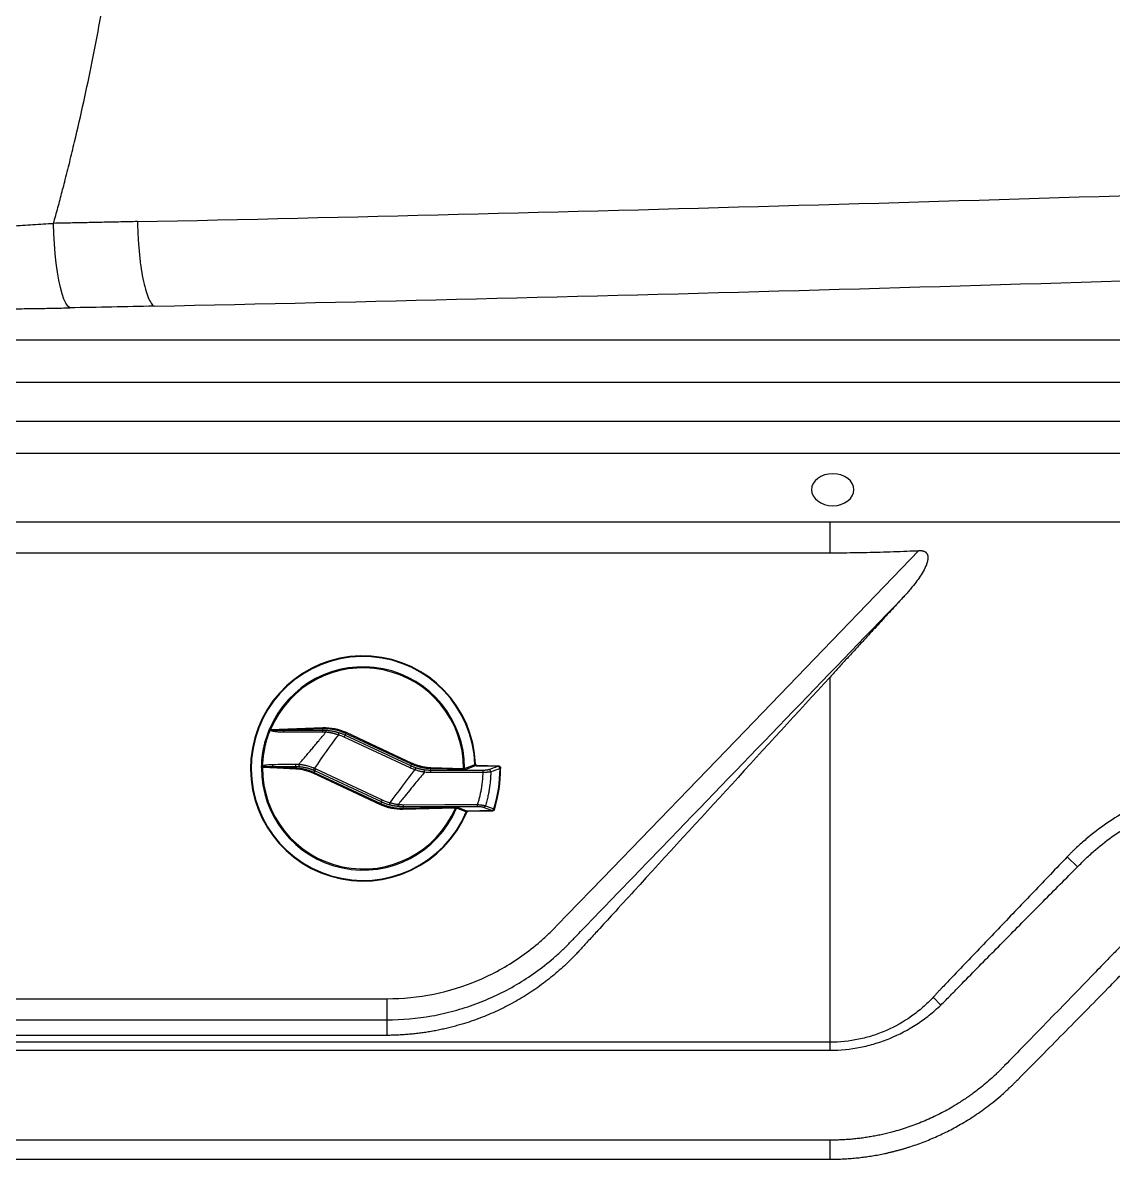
# Model space of a CAD drawing. Header units: inches. Extents: x 0 to 84, y -22 to 124.
# Drawn here: x 39.38 to 52.21, y 1.92 to 15.29 of the extents above; entities that cross this region are included whole.
import ezdxf

# ---------------------------------------------------------------- set-up
doc = ezdxf.new("R2010")
doc.units = ezdxf.units.IN
doc.header["$MEASUREMENT"] = 0
doc.layers.add('1', color=4, linetype='Continuous')
doc.layers.add('BDIM_CYAN', color=4, linetype='Continuous')

# ---------------------------------------------------------------- blocks, each defined once
blk = doc.blocks.new('1774501 top')
at = {"layer": 'BDIM_CYAN'}
for p, q in [((-39.15, 12.12), (-39.1, 12.11)), ((-38.6, 12.75), (-31.3, 12.9)), ((-31.21, 12.76), (-38.46, 12.6)), ((-38.46, 12.61), (-31.21, 12.76)), ((-38.46, 12.61), (-38.46, 12.6)), ((-31.21, 12.76), (-31.21, 12.76)), ((-30.84, 12.97), (-30.88, 12.99)), ((-27.57, 11.92), (-11.9, 12.25)), ((-27.56, 11.56), (-27.57, 11.92)), ((-11.9, 11.9), (-27.56, 11.56)), ((-11.99, 11.46), (-11.9, 11.9)), ((-11.9, 11.9), (-11.9, 12.25)), ((-7.86, 10.89), (-8.04, 10.23)), ((-5.45, 10.01), (-5.34, 10.51)), ((-5.34, 10.51), (-5.19, 10.84)), ((14.6, 1.22), (-5.34, 10.51)), ((-5.19, 10.84), (14.75, 1.54)), ((-5.45, 10.01), (-5.74, 9.39)), ((14.18, 0.1), (-5.74, 9.39)), ((-5.45, 10.01), (14.48, 0.73)), ((-40.98, 0.05), (-40.93, 0.05)), ((-30.04, 0), (-30.03, 0.35)), ((-30.03, 0.35), (-20.28, 0.09)), ((-20.29, -0.27), (-20.28, 0.09)), ((-20.18, 0.48), (-20.28, 0.09)), ((-15.67, -0.25), (-15.45, 0.4)), ((14.48, 0.73), (14.18, 0.1)), ((14.48, 0.73), (14.6, 1.22)), ((14.8, 0.58), (14.52, -0.05)), ((14.6, 1.22), (14.75, 1.54)), ((20.11, -0.15), (20.13, 0.2)), ((-33.96, -0.96), (-40.44, -0.78)), ((-40.26, -0.64), (-33.83, -0.81)), ((-40.26, -0.64), (-40.26, -0.65)), ((-33.83, -0.82), (-40.26, -0.65)), ((-33.83, -0.81), (-33.83, -0.82)), ((-33.44, -1.17), (-33.48, -1.17)), ((-20.29, -0.27), (-30.04, 0)), ((-14.59, -1.61), (-14.44, -1.29)), ((5.11, -10.8), (-14.59, -1.61)), ((-14.32, -0.8), (-14.44, -1.29)), ((-14.44, -1.29), (5.26, -10.48)), ((-14.32, -0.8), (-14.03, -0.17)), ((5.36, -9.97), (-14.32, -0.8)), ((-14.03, -0.17), (5.65, -9.35)), ((20.03, -0.48), (20.11, -0.15)), ((30.36, -0.29), (30.03, -0.29)), ((30.1, -0.66), (30.33, -0.67)), ((5.26, -10.48), (5.36, -9.97)), ((5.65, -9.35), (5.36, -9.97)), ((7.39, -10.03), (7.19, -10.68)), ((5.11, -10.8), (5.26, -10.48)), ((12.08, -11.46), (11.99, -11.85)), ((11.99, -11.85), (23.67, -11.46)), ((12.01, -12.2), (11.99, -11.85)), ((27.67, -11.68), (12.01, -12.2)), ((27.67, -11.68), (27.97, -11.81))]:
    blk.add_line(p, q, dxfattribs=at)
at = {"layer": 'BDIM_CYAN', "flags": 128}
for points in [[(-39.15, 12.12), (-39.2, 12.2), (-39.25, 12.26)], [(-36.58, 11.15), (-37.99, 11.69), (-39.1, 12.12)], [(-38.6, 12.75), (-38.54, 12.67), (-38.49, 12.61)], [(-38.46, 12.6), (-37.07, 12.07), (-35.98, 11.66)], [(-12.06, 10.83), (-24.48, 10.82), (-34.24, 10.81)], [(-34.17, 11.46), (-21.75, 11.46), (-11.99, 11.46)], [(-31.21, 12.76), (-31.26, 12.84), (-31.3, 12.9)], [(-28.25, 11.62), (-29.9, 12.26), (-31.2, 12.76)], [(-30.98, 13.12), (-30.92, 13.04), (-30.88, 12.99)], [(-30.85, 12.96), (-29.23, 12.34), (-27.95, 11.85)], [(-41.12, -0.08), (-41.04, -0.01), (-40.98, 0.05)], [(-20.18, 0.48), (-28.93, 0.49), (-35.8, 0.49)], [(20.13, 0.2), (25.68, -0.07), (30.03, -0.29)], [(-40.3, -0.65), (-40.38, -0.72), (-40.44, -0.78)], [(-33.96, -0.96), (-33.89, -0.88), (-33.83, -0.82)], [(-33.48, -1.17), (-33.56, -1.24), (-33.61, -1.3)], [(26.96, -0.49), (23.12, -0.3), (20.11, -0.15)], [(23.67, -11.46), (17.18, -11.46), (12.08, -11.46)], [(27.84, -11.41), (27.88, -11.42), (27.91, -11.44), (27.95, -11.45), (27.98, -11.47), (28.01, -11.48), (28.03, -11.49), (28.06, -11.5), (28.07, -11.5)]]:
    blk.add_lwpolyline(points, dxfattribs=at)
at = {"layer": 'BDIM_CYAN'}
for centre, radius, start, end in [((0, 0), 33.64, 182.2173, 157.0458), ((0, 0), 33.5, 182.0017, 157.1948), ((0, 0), 33.46, 182.0017, 157.1948), ((0, 0), 30.36, 359.4552, 157.0287), ((0, 0), 30.04, 359.4552, 156.6235), ((0, 0), 41.12, 162.6593, 180.1147), ((0, 0), 40.98, 162.7985, 179.9266), ((0, 0), 40.93, 162.7985, 179.9266), ((-39.06, 12.18), 0.0712, 185.9757, 235.9967), ((-38.48, 12.44), 0.17, 94.5662, 117.2715), ((-35.89, 10.95), 0.711, 97.2351, 163.5819), ((-32.2, 10.92), 2.04, 164.6426, 183.2972), ((-31.22, 12.75), 0.0179, 7.628, 32.3884), ((-30.76, 13.17), 0.225, 234.7682, 246.7159), ((-28.29, 11.98), 0.361, 277.0096, 338.5729), ((-10.12, 10.94), 1.94, 164.3578, 183.0438), ((-8.65, 10.64), 1.84, 156.7804, 176.7487), ((-40.9, -0.04), 0.0783, 113.7384, 164.4839), ((-37.43, 1.03), 0.727, 180.9627, 261.1906), ((-34.1, 1.06), 1.79, 175.4597, 198.4101), ((-30.73, -0.07), 0.372, 2.3107, 81.3383), ((-18.35, 1.07), 1.92, 174.9685, 197.8879), ((-16.62, 0.76), 1.78, 167.8235, 192.3805), ((-40.28, -0.49), 0.152, 241.5589, 264.7685), ((-33.83, -0.81), 0.0141, 307.3889, 343.301), ((-33.43, -1.21), 0.0771, 97.0905, 135.3962), ((0, 0), 30.36, 180.1062, 337.1155), ((0, 0), 30.04, 180.0029, 337.1155), ((18.03, -1), 1.21, 347.8874, 26.8875), ((18.95, -1.08), 1.24, 351.4291, 29.427), ((25.97, -1.07), 1.14, 352.6551, 30.4681), ((29.95, -1.15), 0.764, 59.1347, 84.6235), ((9.96, -10.82), 1.2, 330.2741, 359.7863), ((10.95, -10.95), 1.23, 335.5553, 3.9273), ((22.49, -10.93), 1.3, 335.9843, 4.3585), ((27.95, -10.89), 0.716, 253.5997, 277.6152)]:
    blk.add_arc(centre, radius, start, end, dxfattribs=at)
for points, knots in [([(-39.25, 12.26), (-39.24, 12.28), (-39.22, 12.32), (-39.19, 12.39), (-39.15, 12.46), (-39.09, 12.54), (-39, 12.61), (-38.91, 12.67), (-38.81, 12.71), (-38.71, 12.74), (-38.63, 12.74), (-38.6, 12.75)], [0, 0, 0, 0, 0.082696, 0.165713, 0.249933, 0.373054, 0.499705, 0.622741, 0.749442, 0.873887, 1, 1, 1, 1]), ([(-39.13, 12.17), (-39.12, 12.2), (-39.09, 12.25), (-39.04, 12.34), (-38.94, 12.45), (-38.82, 12.53), (-38.69, 12.58), (-38.58, 12.61), (-38.52, 12.61), (-38.49, 12.61)], [0, 0, 0, 0, 0.089795, 0.222323, 0.399208, 0.602564, 0.770539, 0.902388, 1, 1, 1, 1]), ([(-38.56, 12.59), (-38.57, 12.59), (-38.61, 12.58), (-38.67, 12.56), (-38.74, 12.53), (-38.82, 12.49), (-38.9, 12.43), (-38.98, 12.34), (-39.05, 12.24), (-39.08, 12.16), (-39.1, 12.12)], [0, 0, 0, 0, 0.068157, 0.152496, 0.253933, 0.372843, 0.50886, 0.660625, 0.825589, 1, 1, 1, 1]), ([(-38.46, 12.6), (-38.47, 12.6), (-38.51, 12.6), (-38.54, 12.59), (-38.56, 12.59)], [0, 0, 0, 0, 0.4889799, 1, 1, 1, 1]), ([(-38.16, 1.02), (-38.15, 1.22), (-38.15, 1.62), (-38.12, 2.23), (-38.09, 2.85), (-38.04, 3.48), (-37.98, 4.13), (-37.91, 4.78), (-37.82, 5.45), (-37.72, 6.13), (-37.61, 6.82), (-37.48, 7.52), (-37.33, 8.23), (-37.17, 8.95), (-36.99, 9.68), (-36.79, 10.41), (-36.65, 10.9), (-36.58, 11.15)], [0, 0, 0, 0, 0.058018, 0.117271, 0.17776, 0.239485, 0.302446, 0.366642, 0.432074, 0.498742, 0.566645, 0.635784, 0.706158, 0.777767, 0.85061, 0.924688, 1, 1, 1, 1]), ([(-34.24, 10.81), (-34.3, 10.81), (-34.41, 10.82), (-34.59, 10.83), (-34.76, 10.85), (-34.93, 10.87), (-35.09, 10.88), (-35.25, 10.9), (-35.4, 10.92), (-35.55, 10.94), (-35.69, 10.96), (-35.82, 10.98), (-35.95, 11), (-36.06, 11.03), (-36.17, 11.05), (-36.27, 11.07), (-36.36, 11.09), (-36.44, 11.11), (-36.51, 11.13), (-36.56, 11.14), (-36.58, 11.15)], [0, 0, 0, 0, 0.058307, 0.116749, 0.175238, 0.233684, 0.291995, 0.350081, 0.407848, 0.465208, 0.522074, 0.578364, 0.634, 0.688911, 0.743031, 0.796302, 0.848673, 0.900102, 0.950553, 1, 1, 1, 1]), ([(-35.98, 11.66), (-35.91, 11.63), (-35.8, 11.6), (-35.56, 11.55), (-35.41, 11.53), (-34.94, 11.48), (-34.56, 11.46), (-34.17, 11.46)], [0, 0, 0, 0, 0.25, 0.25, 0.5, 0.5, 1, 1, 1, 1]), ([(-34.24, 10.81), (-34.3, 10.61), (-34.42, 10.22), (-34.59, 9.64), (-34.74, 9.07), (-34.89, 8.5), (-35.02, 7.94), (-35.14, 7.38), (-35.25, 6.83), (-35.36, 6.28), (-35.45, 5.74), (-35.53, 5.21), (-35.6, 4.68), (-35.67, 4.17), (-35.72, 3.65), (-35.77, 3.15), (-35.81, 2.65), (-35.84, 2.16), (-35.87, 1.68), (-35.88, 1.36), (-35.89, 1.2)], [0, 0, 0, 0, 0.062605, 0.124362, 0.185276, 0.24535, 0.304587, 0.36299, 0.420564, 0.477311, 0.533234, 0.588338, 0.642624, 0.696097, 0.748759, 0.800612, 0.851661, 0.901906, 0.951352, 1, 1, 1, 1]), ([(-31.3, 12.9), (-31.28, 12.9), (-31.25, 12.9), (-31.2, 12.92), (-31.15, 12.94), (-31.1, 12.96), (-31.06, 12.99), (-31.03, 13.03), (-31, 13.07), (-30.98, 13.1), (-30.98, 13.12)], [0, 0, 0, 0, 0.125525, 0.248905, 0.372766, 0.499705, 0.62283, 0.749345, 0.874059, 1, 1, 1, 1]), ([(-31.2, 12.76), (-31.2, 12.76), (-31.18, 12.77), (-31.14, 12.77), (-31.09, 12.78), (-31.05, 12.8), (-30.99, 12.84), (-30.93, 12.89), (-30.9, 12.95), (-30.89, 12.98)], [0, 0, 0, 0, 0.062715, 0.146039, 0.251127, 0.434437, 0.501241, 0.765392, 1, 1, 1, 1]), ([(-30.85, 12.96), (-30.85, 12.94), (-30.87, 12.91), (-30.9, 12.87), (-30.95, 12.83), (-31, 12.8), (-31.07, 12.77), (-31.14, 12.76), (-31.18, 12.76), (-31.2, 12.76)], [0, 0, 0, 0, 0.119594, 0.243187, 0.370122, 0.499681, 0.686647, 0.852648, 1, 1, 1, 1]), ([(-28.25, 11.62), (-28.19, 11.6), (-28.09, 11.58), (-27.85, 11.56), (-27.7, 11.56), (-27.56, 11.56)], [0, 0, 0, 0, 0.5, 0.5, 1, 1, 1, 1]), ([(-27.95, 11.85), (-27.95, 11.85), (-27.93, 11.84), (-27.9, 11.84), (-27.86, 11.85), (-27.82, 11.85), (-27.76, 11.86), (-27.7, 11.88), (-27.64, 11.89), (-27.59, 11.91), (-27.57, 11.92)], [0, 0, 0, 0, 0.098369, 0.201938, 0.312223, 0.430466, 0.557665, 0.694601, 0.841887, 1, 1, 1, 1]), ([(-18.36, 1.13), (-17.95, 1.63), (-17.09, 2.66), (-15.78, 4.26), (-14.25, 6.12), (-12.47, 8.3), (-11.17, 9.9), (-10.49, 10.75)], [0, 0, 0, 0, 0.156328, 0.323014, 0.499998, 0.738902, 1, 1, 1, 1]), ([(-11.99, 11.46), (-11.88, 11.46), (-11.66, 11.46), (-11.33, 11.45), (-11, 11.43), (-10.67, 11.4), (-10.45, 11.38), (-10.34, 11.37)], [0, 0, 0, 0, 0.199233, 0.39889, 0.598932, 0.799315, 1, 1, 1, 1]), ([(-5.34, 10.51), (-5.46, 10.57), (-5.7, 10.68), (-6.07, 10.83), (-6.44, 10.97), (-6.81, 11.11), (-7.19, 11.23), (-7.57, 11.35), (-7.96, 11.45), (-8.34, 11.54), (-8.73, 11.62), (-9.13, 11.7), (-9.52, 11.76), (-9.92, 11.81), (-10.31, 11.85), (-10.71, 11.88), (-11.11, 11.89), (-11.5, 11.9), (-11.76, 11.9), (-11.9, 11.9)], [0, 0, 0, 0, 0.058439, 0.117021, 0.175728, 0.23454, 0.293441, 0.352409, 0.411426, 0.470472, 0.529528, 0.588574, 0.647591, 0.706559, 0.76546, 0.824272, 0.882979, 0.941561, 1, 1, 1, 1]), ([(-8.04, 10.23), (-8.15, 10.26), (-8.38, 10.32), (-8.73, 10.41), (-9.08, 10.49), (-9.43, 10.57), (-9.78, 10.63), (-10.14, 10.69), (-10.37, 10.73), (-10.49, 10.75)], [0, 0, 0, 0, 0.142315, 0.284721, 0.427271, 0.570017, 0.713016, 0.856324, 1, 1, 1, 1]), ([(-10.34, 11.37), (-10.22, 11.35), (-9.97, 11.32), (-9.6, 11.27), (-9.24, 11.21), (-8.89, 11.14), (-8.54, 11.06), (-8.19, 10.98), (-7.97, 10.92), (-7.86, 10.89)], [0, 0, 0, 0, 0.1491, 0.2961538, 0.441136, 0.5840258, 0.7248068, 0.8634672, 1, 1, 1, 1]), ([(-7.86, 10.89), (-7.74, 10.86), (-7.5, 10.8), (-7.16, 10.69), (-6.81, 10.57), (-6.46, 10.45), (-6.12, 10.31), (-5.78, 10.17), (-5.56, 10.07), (-5.45, 10.01)], [0, 0, 0, 0, 0.141961, 0.284291, 0.426947, 0.569889, 0.713073, 0.856458, 1, 1, 1, 1]), ([(-40.93, 0.03), (-40.93, 0), (-40.92, -0.05), (-40.9, -0.13), (-40.88, -0.21), (-40.84, -0.28), (-40.8, -0.34), (-40.76, -0.4), (-40.71, -0.45), (-40.67, -0.49), (-40.62, -0.52), (-40.57, -0.55), (-40.53, -0.57), (-40.49, -0.59), (-40.45, -0.61), (-40.42, -0.62), (-40.39, -0.62), (-40.37, -0.63), (-40.36, -0.63)], [0, 0, 0, 0, 0.087608, 0.17442, 0.25957, 0.34225, 0.421749, 0.497475, 0.568965, 0.635888, 0.698033, 0.7553, 0.807676, 0.85522, 0.898049, 0.936322, 0.97023, 1, 1, 1, 1]), ([(-38.16, 1.02), (-38.13, 1.02), (-38.08, 1.04), (-37.99, 1.06), (-37.89, 1.07), (-37.79, 1.09), (-37.68, 1.11), (-37.56, 1.12), (-37.44, 1.13), (-37.31, 1.15), (-37.19, 1.16), (-37.05, 1.17), (-36.92, 1.17), (-36.79, 1.18), (-36.65, 1.19), (-36.52, 1.19), (-36.39, 1.2), (-36.26, 1.2), (-36.13, 1.2), (-36.01, 1.2), (-35.93, 1.2), (-35.89, 1.2)], [0, 0, 0, 0, 0.0602202, 0.120167, 0.1797149, 0.2387414, 0.297129, 0.3547662, 0.4115481, 0.4673783, 0.5221684, 0.5758393, 0.6283213, 0.679554, 0.7294861, 0.7780758, 0.8252897, 0.8711028, 0.9154979, 0.9584648, 1, 1, 1, 1]), ([(-35.8, 0.49), (-35.99, 0.49), (-36.17, 0.49), (-36.52, 0.47), (-36.69, 0.46), (-36.99, 0.43), (-37.13, 0.41), (-37.36, 0.36), (-37.46, 0.34), (-37.54, 0.31)], [0, 0, 0, 0, 0.25, 0.25, 0.5, 0.5, 0.75, 0.75, 1, 1, 1, 1]), ([(-30.03, 0.35), (-30.16, 0.36), (-30.3, 0.35), (-30.53, 0.33), (-30.62, 0.32), (-30.68, 0.3)], [0, 0, 0, 0, 0.5, 0.5, 1, 1, 1, 1]), ([(-20.28, 0.09), (-20.14, 0.08), (-19.88, 0.07), (-19.48, 0.04), (-19.07, 0.01), (-18.67, -0.04), (-18.28, -0.1), (-17.88, -0.18), (-17.48, -0.26), (-17.09, -0.35), (-16.7, -0.45), (-16.31, -0.57), (-15.93, -0.69), (-15.55, -0.83), (-15.17, -0.97), (-14.8, -1.13), (-14.56, -1.24), (-14.44, -1.29)], [0, 0, 0, 0, 0.066325, 0.132795, 0.199389, 0.266086, 0.332861, 0.399694, 0.466561, 0.533439, 0.600306, 0.667139, 0.733914, 0.800611, 0.867205, 0.933675, 1, 1, 1, 1]), ([(-18.36, 0.38), (-18.48, 0.39), (-18.72, 0.42), (-19.08, 0.45), (-19.45, 0.47), (-19.81, 0.48), (-20.06, 0.48), (-20.18, 0.48)], [0, 0, 0, 0, 0.197733, 0.39666, 0.596722, 0.797857, 1, 1, 1, 1]), ([(-18.36, 1.13), (-18.26, 1.12), (-18.06, 1.09), (-17.77, 1.04), (-17.47, 0.98), (-17.18, 0.92), (-16.82, 0.83), (-16.4, 0.72), (-15.91, 0.57), (-15.6, 0.46), (-15.45, 0.4)], [0, 0, 0, 0, 0.100834, 0.201198, 0.301148, 0.400741, 0.500033, 0.670111, 0.83665, 1, 1, 1, 1]), ([(-15.67, -0.25), (-15.77, -0.21), (-15.96, -0.15), (-16.24, -0.06), (-16.53, 0.02), (-16.83, 0.1), (-17.13, 0.17), (-17.43, 0.23), (-17.74, 0.29), (-18.05, 0.34), (-18.25, 0.36), (-18.36, 0.38)], [0, 0, 0, 0, 0.1069707, 0.2148821, 0.3237787, 0.4337023, 0.5446919, 0.6567841, 0.7700124, 0.8844081, 1, 1, 1, 1]), ([(20.11, -0.15), (19.98, -0.14), (19.73, -0.13), (19.35, -0.09), (18.97, -0.05), (18.6, 0), (18.22, 0.07), (17.85, 0.14), (17.47, 0.22), (17.1, 0.31), (16.73, 0.41), (16.37, 0.53), (16.01, 0.65), (15.65, 0.77), (15.29, 0.91), (14.94, 1.06), (14.71, 1.17), (14.6, 1.22)], [0, 0, 0, 0, 0.066361, 0.132852, 0.199454, 0.266147, 0.332911, 0.399726, 0.466572, 0.533428, 0.600274, 0.667089, 0.733853, 0.800546, 0.867148, 0.933639, 1, 1, 1, 1]), ([(14.8, 0.58), (14.89, 0.54), (15.08, 0.46), (15.37, 0.35), (15.66, 0.24), (15.96, 0.14), (16.26, 0.05), (16.56, -0.04), (16.87, -0.12), (17.18, -0.19), (17.49, -0.25), (17.81, -0.31), (18.13, -0.36), (18.46, -0.39), (18.78, -0.43), (19, -0.44), (19.11, -0.45)], [0, 0, 0, 0, 0.067697, 0.135839, 0.204463, 0.273603, 0.343294, 0.413566, 0.48445, 0.555975, 0.628167, 0.701053, 0.774657, 0.849002, 0.924109, 1, 1, 1, 1]), ([(-40.44, -0.78), (-40.46, -0.78), (-40.5, -0.78), (-40.57, -0.76), (-40.64, -0.75), (-40.72, -0.71), (-40.82, -0.66), (-40.92, -0.57), (-41.01, -0.47), (-41.07, -0.35), (-41.11, -0.22), (-41.11, -0.13), (-41.12, -0.08)], [0, 0, 0, 0, 0.062779, 0.124971, 0.187161, 0.249935, 0.37479, 0.499659, 0.62446, 0.749429, 0.874715, 1, 1, 1, 1]), ([(-40.3, -0.65), (-40.32, -0.64), (-40.36, -0.64), (-40.44, -0.63), (-40.54, -0.6), (-40.65, -0.55), (-40.78, -0.45), (-40.88, -0.32), (-40.95, -0.16), (-40.97, -0.06), (-40.98, -0.02)], [0, 0, 0, 0, 0.0598211, 0.1385587, 0.2378161, 0.3586992, 0.50112, 0.6980622, 0.8648498, 1, 1, 1, 1]), ([(-40.36, -0.63), (-40.34, -0.63), (-40.31, -0.63), (-40.28, -0.64), (-40.26, -0.64)], [0, 0, 0, 0, 0.510222, 1, 1, 1, 1]), ([(-33.61, -1.3), (-33.62, -1.29), (-33.62, -1.26), (-33.63, -1.21), (-33.65, -1.14), (-33.71, -1.05), (-33.81, -0.99), (-33.9, -0.96), (-33.94, -0.96), (-33.96, -0.96)], [0, 0, 0, 0, 0.083147, 0.166187, 0.250422, 0.499594, 0.748807, 0.873864, 1, 1, 1, 1]), ([(-33.48, -1.16), (-33.49, -1.14), (-33.49, -1.11), (-33.51, -1.06), (-33.53, -1.01), (-33.56, -0.96), (-33.59, -0.92), (-33.64, -0.88), (-33.7, -0.85), (-33.77, -0.83), (-33.81, -0.82), (-33.83, -0.82)], [0, 0, 0, 0, 0.0949373, 0.1929193, 0.2935634, 0.3962805, 0.5003565, 0.607606, 0.7502274, 0.9073009, 1, 1, 1, 1]), ([(-33.82, -0.81), (-33.8, -0.82), (-33.76, -0.82), (-33.69, -0.83), (-33.63, -0.85), (-33.57, -0.89), (-33.51, -0.94), (-33.47, -1), (-33.45, -1.06), (-33.44, -1.11), (-33.44, -1.13)], [0, 0, 0, 0, 0.121723, 0.244083, 0.368103, 0.494103, 0.621616, 0.749489, 0.876154, 1, 1, 1, 1]), ([(-30.04, 0), (-30.05, 0), (-30.09, 0), (-30.14, 0), (-30.2, -0.01), (-30.25, -0.01), (-30.29, -0.02), (-30.33, -0.04), (-30.35, -0.05), (-30.36, -0.06)], [0, 0, 0, 0, 0.12981, 0.263359, 0.401045, 0.543231, 0.690254, 0.842418, 1, 1, 1, 1]), ([(-14.59, -1.61), (-14.7, -1.56), (-14.92, -1.46), (-15.26, -1.32), (-15.61, -1.18), (-15.95, -1.06), (-16.3, -0.94), (-16.65, -0.83), (-17.01, -0.74), (-17.49, -0.62), (-18.09, -0.49), (-18.82, -0.38), (-19.55, -0.3), (-20.04, -0.28), (-20.29, -0.27)], [0, 0, 0, 0, 0.0626358, 0.1251517, 0.1875885, 0.2499871, 0.3123885, 0.374834, 0.4373642, 0.5000201, 0.6251619, 0.749987, 0.8748237, 1, 1, 1, 1]), ([(-14.32, -0.8), (-14.43, -0.75), (-14.65, -0.65), (-14.99, -0.5), (-15.33, -0.37), (-15.56, -0.29), (-15.67, -0.25)], [0, 0, 0, 0, 0.2507275, 0.5010188, 0.7508005, 1, 1, 1, 1]), ([(19.22, -1.25), (18.98, -1.52), (18.48, -2.1), (17.72, -2.98), (16.91, -3.93), (16.05, -4.94), (15.15, -6), (14.21, -7.13), (13.23, -8.31), (12.21, -9.55), (11.51, -10.39), (11.16, -10.83)], [0, 0, 0, 0, 0.087692, 0.181346, 0.280936, 0.386422, 0.497749, 0.614852, 0.737654, 0.866068, 1, 1, 1, 1]), ([(19.22, -1.25), (19.1, -1.24), (18.87, -1.22), (18.53, -1.18), (18.19, -1.13), (17.85, -1.07), (17.51, -1.01), (17.18, -0.94), (16.76, -0.84), (16.25, -0.7), (15.67, -0.51), (15.19, -0.33), (14.86, -0.2), (14.69, -0.13), (14.6, -0.08), (14.55, -0.06), (14.53, -0.05)], [0, 0, 0, 0, 0.072893, 0.145203, 0.216997, 0.288344, 0.35931, 0.429962, 0.500363, 0.625832, 0.749946, 0.874933, 0.937551, 0.9689, 0.984586, 1, 1, 1, 1]), ([(26.96, -0.49), (27.17, -0.49), (27.53, -0.5), (28, -0.51), (28.3, -0.51), (28.58, -0.51), (28.86, -0.5), (29.19, -0.48), (29.47, -0.47), (29.7, -0.44), (29.88, -0.42), (29.98, -0.39), (30.02, -0.38)], [0, 0, 0, 0, 0.206363, 0.358518, 0.456405, 0.499994, 0.624023, 0.731729, 0.82313, 0.898254, 0.957163, 1, 1, 1, 1]), ([(30.1, -0.66), (30.07, -0.68), (30.02, -0.71), (29.94, -0.76), (29.85, -0.8), (29.73, -0.85), (29.58, -0.9), (29.34, -0.97), (29.02, -1.05), (28.53, -1.13), (27.88, -1.2), (27.37, -1.21), (27.1, -1.21)], [0, 0, 0, 0, 0.029063, 0.059481, 0.09135, 0.124753, 0.182207, 0.250045, 0.367903, 0.500344, 0.738488, 1, 1, 1, 1]), ([(27.84, -11.41), (27.9, -11.25), (28.04, -10.91), (28.25, -10.35), (28.49, -9.7), (28.73, -8.95), (28.98, -8.1), (29.23, -7.16), (29.47, -6.11), (29.68, -5.01), (29.85, -3.89), (29.98, -2.79), (30.06, -1.72), (30.09, -1.01), (30.1, -0.66)], [0, 0, 0, 0, 0.045603, 0.099776, 0.16255, 0.233952, 0.313995, 0.402679, 0.499979, 0.60545, 0.708244, 0.808299, 0.905565, 1, 1, 1, 1]), ([(30.33, -0.67), (30.32, -0.85), (30.31, -1.22), (30.29, -1.77), (30.25, -2.33), (30.2, -2.89), (30.14, -3.45), (30.07, -4.01), (29.99, -4.58), (29.9, -5.15), (29.8, -5.73), (29.68, -6.3), (29.55, -6.88), (29.41, -7.45), (29.26, -8.03), (29.09, -8.61), (28.92, -9.19), (28.73, -9.77), (28.52, -10.35), (28.31, -10.93), (28.15, -11.31), (28.07, -11.5)], [0, 0, 0, 0, 0.049327, 0.099022, 0.149083, 0.199513, 0.250309, 0.301473, 0.353004, 0.404903, 0.457168, 0.509801, 0.5628, 0.616167, 0.6699, 0.724, 0.778467, 0.8333, 0.8885, 0.944067, 1, 1, 1, 1]), ([(30.02, -0.38), (30.03, -0.37), (30.03, -0.34), (30.03, -0.3), (30.03, -0.29)], [0, 0, 0, 0, 0.503351, 1, 1, 1, 1]), ([(7.19, -10.68), (7.06, -10.64), (6.82, -10.56), (6.45, -10.43), (6.08, -10.29), (5.72, -10.14), (5.48, -10.03), (5.36, -9.97)], [0, 0, 0, 0, 0.198986, 0.398547, 0.598616, 0.799123, 1, 1, 1, 1]), ([(7.39, -10.03), (7.51, -10.06), (7.73, -10.13), (8.06, -10.23), (8.4, -10.33), (8.74, -10.41), (9.08, -10.49), (9.42, -10.57), (9.77, -10.63), (10.11, -10.69), (10.46, -10.74), (10.81, -10.79), (11.04, -10.81), (11.16, -10.83)], [0, 0, 0, 0, 0.0901771, 0.1804037, 0.2707104, 0.3611288, 0.4516911, 0.5424307, 0.6333813, 0.7245778, 0.8160555, 0.9078505, 1, 1, 1, 1]), ([(5.26, -10.48), (5.37, -10.53), (5.61, -10.64), (5.96, -10.78), (6.32, -10.92), (6.68, -11.05), (7.05, -11.17), (7.42, -11.29), (7.79, -11.39), (8.17, -11.48), (8.54, -11.56), (8.92, -11.64), (9.31, -11.7), (9.69, -11.75), (10.07, -11.79), (10.46, -11.83), (10.84, -11.85), (11.23, -11.86), (11.61, -11.86), (11.87, -11.86), (11.99, -11.85)], [0, 0, 0, 0, 0.055168, 0.110472, 0.165895, 0.221421, 0.277033, 0.332714, 0.388447, 0.444215, 0.5, 0.555785, 0.611553, 0.667286, 0.722967, 0.778579, 0.834105, 0.889528, 0.944832, 1, 1, 1, 1]), ([(11, -11.42), (10.88, -11.41), (10.63, -11.39), (10.26, -11.35), (9.9, -11.3), (9.54, -11.24), (9.18, -11.18), (8.84, -11.11), (8.49, -11.04), (8.16, -10.96), (7.83, -10.87), (7.51, -10.78), (7.29, -10.72), (7.19, -10.68)], [0, 0, 0, 0, 0.097254, 0.193283, 0.288068, 0.381592, 0.473839, 0.564797, 0.654456, 0.742809, 0.829852, 0.915582, 1, 1, 1, 1]), ([(27.75, -11.58), (27.72, -11.57), (27.65, -11.55), (27.54, -11.54), (27.41, -11.52), (27.24, -11.51), (27.05, -11.49), (26.84, -11.48), (26.59, -11.47), (26.32, -11.46), (26.03, -11.45), (25.57, -11.44), (24.78, -11.44), (24.1, -11.45), (23.67, -11.46)], [0, 0, 0, 0, 0.0211, 0.048554, 0.082413, 0.122702, 0.169437, 0.222626, 0.282275, 0.348388, 0.420967, 0.500015, 0.687007, 1, 1, 1, 1]), ([(23.78, -10.83), (23.97, -10.84), (24.33, -10.84), (24.86, -10.85), (25.36, -10.88), (25.81, -10.92), (26.2, -10.96), (26.54, -11.01), (26.84, -11.06), (27.1, -11.11), (27.34, -11.18), (27.54, -11.25), (27.7, -11.32), (27.8, -11.38), (27.84, -11.41)], [0, 0, 0, 0, 0.134768, 0.262856, 0.384421, 0.499614, 0.588796, 0.670119, 0.743663, 0.809528, 0.867846, 0.918809, 0.962704, 1, 1, 1, 1]), ([(27.67, -11.68), (27.69, -11.66), (27.71, -11.63), (27.74, -11.59), (27.75, -11.58)], [0, 0, 0, 0, 0.534584, 1, 1, 1, 1]), ([(27.75, -11.58), (27.75, -11.56), (27.77, -11.53), (27.79, -11.49), (27.82, -11.45), (27.83, -11.42), (27.84, -11.41)], [0, 0, 0, 0, 0.250438, 0.501172, 0.749328, 1, 1, 1, 1])]:
    blk.add_open_spline(points, degree=3, knots=knots, dxfattribs=at)
for points in [[(-39.15, 12.12), (-39.14, 12.14), (-39.14, 12.16), (-39.13, 12.17)], [(-39.1, 12.12), (-39.1, 12.12), (-39.1, 12.11), (-39.1, 12.11)], [(-38.49, 12.61), (-38.48, 12.61), (-38.47, 12.61), (-38.46, 12.61)], [(-31.2, 12.76), (-31.2, 12.76), (-31.2, 12.76), (-31.21, 12.76)], [(-31.21, 12.76), (-31.21, 12.76), (-31.2, 12.76), (-31.2, 12.76)], [(-30.89, 12.98), (-30.89, 12.98), (-30.88, 12.98), (-30.88, 12.99)], [(-30.84, 12.97), (-30.84, 12.97), (-30.84, 12.96), (-30.85, 12.96)], [(-8.04, 10.23), (-10.53, 6.97), (-13.01, 3.7), (-15.45, 0.4)], [(-10.49, 10.75), (-11.01, 10.8), (-11.53, 10.83), (-12.06, 10.83)], [(-11.9, 12.25), (-9.59, 12.3), (-7.29, 11.81), (-5.19, 10.84)], [(-5.74, 9.39), (-6.48, 9.74), (-7.25, 10.02), (-8.04, 10.23)], [(-40.98, -0.02), (-40.98, 0), (-40.98, 0.03), (-40.98, 0.05)], [(-40.93, 0.03), (-40.01, 0.36), (-39.09, 0.69), (-38.16, 1.02)], [(-40.93, 0.05), (-40.93, 0.05), (-40.93, 0.04), (-40.93, 0.03)], [(-37.54, 0.31), (-38.45, -0.01), (-39.36, -0.32), (-40.26, -0.64)], [(-35.89, 1.2), (-30.68, 1.22), (-25.47, 1.23), (-20.27, 1.24)], [(-33.82, -0.81), (-32.78, -0.44), (-31.73, -0.07), (-30.68, 0.3)], [(-20.27, 1.24), (-19.63, 1.25), (-18.99, 1.21), (-18.36, 1.13)], [(-15.45, 0.4), (-14.96, 0.23), (-14.49, 0.04), (-14.03, -0.17)], [(14.52, -0.05), (14.41, 0), (14.3, 0.05), (14.18, 0.1)], [(14.48, 0.73), (14.58, 0.68), (14.69, 0.63), (14.8, 0.58)], [(14.75, 1.54), (16.44, 0.75), (18.26, 0.3), (20.13, 0.2)], [(-40.26, -0.65), (-40.28, -0.65), (-40.29, -0.65), (-40.3, -0.65)], [(-33.83, -0.81), (-33.83, -0.81), (-33.82, -0.81), (-33.82, -0.81)], [(-33.83, -0.82), (-33.83, -0.82), (-33.83, -0.82), (-33.83, -0.82)], [(-33.48, -1.17), (-33.48, -1.17), (-33.48, -1.16), (-33.48, -1.16)], [(-30.36, -0.06), (-31.39, -0.41), (-32.42, -0.77), (-33.44, -1.13)], [(-33.44, -1.13), (-33.44, -1.15), (-33.44, -1.16), (-33.44, -1.17)], [(7.39, -10.03), (9.85, -6.76), (12.27, -3.46), (14.52, -0.05)], [(19.11, -0.45), (19.42, -0.47), (19.72, -0.48), (20.03, -0.48)], [(20.18, -1.27), (19.85, -1.27), (19.53, -1.27), (19.22, -1.25)], [(20.03, -0.48), (22.34, -0.48), (24.65, -0.48), (26.96, -0.49)], [(27.1, -1.21), (24.79, -1.23), (22.49, -1.25), (20.18, -1.27)], [(30.02, -0.38), (30.05, -0.46), (30.07, -0.56), (30.1, -0.66)], [(30.33, -0.67), (30.33, -0.61), (30.33, -0.55), (30.34, -0.49)], [(30.36, -0.29), (30.36, -0.36), (30.35, -0.43), (30.34, -0.49)], [(5.65, -9.35), (6.22, -9.61), (6.8, -9.84), (7.39, -10.03)], [(12.01, -12.2), (9.63, -12.28), (7.26, -11.8), (5.11, -10.8)], [(12.08, -11.46), (11.72, -11.46), (11.36, -11.44), (11, -11.42)], [(11.16, -10.83), (11.5, -10.85), (11.84, -10.86), (12.18, -10.86)], [(12.18, -10.86), (16.05, -10.85), (19.92, -10.84), (23.78, -10.83)], [(28.04, -11.6), (28.02, -11.67), (28, -11.74), (27.97, -11.81)], [(28.04, -11.6), (28.05, -11.57), (28.06, -11.54), (28.07, -11.5)]]:
    blk.add_open_spline(points, degree=3, dxfattribs=at)
blk = doc.blocks.new('2020 RELAY')
at = {"layer": '1', "color": 3, "linetype": 'Continuous', "lineweight": 25}
for p, q in [((39.741, 12.427), (39.747, 12.448)), ((61.361, 11.051), (38.489, 11.051)), ((61.361, 10.554), (38.489, 10.554)), ((69.478, 10.098), (38.489, 10.098)), ((38.489, 9.725), (69.478, 9.725)), ((36.48, 8.916), (70.805, 8.916)), ((48.879, 8.552), (48.879, 8.916)), ((36.48, 8.552), (48.879, 8.552)), ((49.717, 8.004), (49.746, 8.034)), ((48.879, 2.7), (48.879, 7.09)), ((51.79, 4.856), (51.671, 4.975)), ((32.895, 3.306), (43.666, 3.306)), ((43.666, 2.875), (43.666, 3.306)), ((50.184, 3.232), (50.095, 3.325)), ((32.895, 3.057), (43.666, 3.057)), ((43.666, 2.875), (36.48, 2.875)), ((48.879, 2.794), (36.48, 2.794)), ((36.48, 2.7), (48.879, 2.7)), ((48.879, 1.642), (11.22, 1.642)), ((11.22, 1.417), (48.879, 1.417))]:
    blk.add_line(p, q, dxfattribs=at)
at = {"layer": '1', "color": 3, "linetype": 'Continuous', "lineweight": 25, "flags": 128}
for points in [[(39.931, 11.433), (39.908, 11.453), (39.885, 11.487), (39.862, 11.536), (39.841, 11.598), (39.821, 11.672), (39.803, 11.757), (39.787, 11.853), (39.773, 11.957), (39.761, 12.068), (39.752, 12.185), (39.745, 12.305), (39.741, 12.427)], [(45.645, 4.145), (45.645, 4.145), (45.645, 4.146), (45.645, 4.146), (45.647, 4.148), (45.654, 4.155), (45.681, 4.183), (45.786, 4.292), (46.206, 4.726), (47.879, 6.459), (49.925, 8.578)]]:
    blk.add_lwpolyline(points, dxfattribs=at)
at = {"layer": '1', "color": 3, "linetype": 'Continuous', "lineweight": 25}
for centre, radius, start, end in [((17.095, 1128.295), 1116.098, 271.213311, 271.988381), ((17.109, 1144.533), 1133.33, 271.20413, 271.971677)]:
    blk.add_arc(centre, radius, start, end, dxfattribs=at)
at = {"layer": '1', "color": 1, "extrusion": (0, 0, -1)}
blk.add_ellipse((48.911, 9.294), major_axis=(0.25, 0), ratio=0.752466, dxfattribs=at)
at = {"layer": '1', "color": 3, "linetype": 'Continuous', "lineweight": 25}
for points, knots in [([(39.747, 12.448), (39.756, 12.48), (39.773, 12.543), (39.799, 12.638), (39.824, 12.731), (39.848, 12.823), (39.884, 12.962), (39.931, 13.149), (40.007, 13.463), (40.097, 13.856), (40.23, 14.486), (40.374, 15.278), (40.561, 16.549), (40.68, 17.826), (40.732, 19.103), (40.737, 20.056), (40.71, 21.006), (40.65, 21.951), (40.558, 22.891), (40.454, 23.669), (40.356, 24.288), (40.274, 24.75), (40.185, 25.21), (40.107, 25.577), (40.045, 25.852), (40.003, 26.034), (39.959, 26.216), (39.914, 26.398), (39.868, 26.579), (39.821, 26.76), (39.773, 26.941), (39.723, 27.121), (39.672, 27.302), (39.637, 27.421), (39.619, 27.481)], [0, 0, 0, 0, 0.0065251, 0.0129663, 0.0193235, 0.0255969, 0.0317865, 0.047614, 0.0635685, 0.0953572, 0.1271006, 0.1905113, 0.2539128, 0.3801432, 0.4428587, 0.5055533, 0.5677707, 0.6300188, 0.6918952, 0.7537501, 0.7845562, 0.8153598, 0.8461702, 0.8769967, 0.8893053, 0.9016104, 0.9139128, 0.9262129, 0.9385113, 0.9508088, 0.9631057, 0.9754029, 0.9877008, 1, 1, 1, 1]), ([(40.728, 12.448), (40.662, 12.446), (40.531, 12.443), (40.334, 12.439), (40.136, 12.435), (39.939, 12.431), (39.807, 12.428), (39.741, 12.427)], [0, 0, 0, 0, 0.200042, 0.400063, 0.600063, 0.800042, 1, 1, 1, 1]), ([(40.728, 12.448), (40.729, 12.387), (40.732, 12.325), (40.739, 12.205), (40.743, 12.146), (40.754, 12.032), (40.76, 11.977), (40.775, 11.873), (40.783, 11.823), (40.801, 11.733), (40.811, 11.691), (40.832, 11.617), (40.843, 11.584), (40.865, 11.528), (40.877, 11.506), (40.901, 11.471), (40.913, 11.459), (40.925, 11.453)], [0, 0, 0, 0, 0.125, 0.125, 0.25, 0.25, 0.375, 0.375, 0.5, 0.5, 0.625, 0.625, 0.75, 0.75, 0.875, 0.875, 1, 1, 1, 1]), ([(37.794, 12.341), (37.955, 12.344), (38.117, 12.349), (38.441, 12.36), (38.603, 12.366), (38.928, 12.381), (39.091, 12.389), (39.336, 12.402), (39.417, 12.407), (39.58, 12.417), (39.661, 12.422), (39.741, 12.427)], [0, 0, 0, 0, 0.25, 0.25, 0.5, 0.5, 0.75, 0.75, 0.875, 0.875, 1, 1, 1, 1]), ([(37.674, 11.424), (37.691, 11.424), (37.723, 11.423), (37.772, 11.423), (37.821, 11.422), (37.871, 11.422), (37.92, 11.421), (37.969, 11.421), (38.019, 11.42), (38.068, 11.42), (38.118, 11.42), (38.248, 11.419), (38.461, 11.418), (38.756, 11.419), (39.05, 11.42), (39.279, 11.422), (39.443, 11.424), (39.54, 11.426), (39.638, 11.427), (39.736, 11.429), (39.833, 11.431), (39.898, 11.432), (39.931, 11.433)], [0, 0, 0, 0, 0.0217504, 0.0435171, 0.0653013, 0.087104, 0.1089265, 0.1307698, 0.1526349, 0.1745231, 0.1964354, 0.2183729, 0.3478047, 0.4778071, 0.6078479, 0.7383238, 0.7818671, 0.8254279, 0.8690139, 0.9126327, 0.9562922, 1, 1, 1, 1]), ([(48.879, 8.552), (48.985, 8.552), (49.195, 8.554), (49.51, 8.561), (49.753, 8.57), (49.891, 8.576), (49.925, 8.578)], [0.7917765, 0.7917765, 0.7917765, 0.7917765, 0.8542765, 0.9167765, 0.9792765, 1, 1, 1, 1]), ([(49.925, 8.578), (49.929, 8.578), (49.935, 8.578), (49.945, 8.578), (49.955, 8.577), (49.965, 8.576), (49.975, 8.574), (49.985, 8.57), (49.994, 8.566), (50.002, 8.561), (50.009, 8.555), (50.016, 8.548), (50.021, 8.541), (50.025, 8.532), (50.028, 8.523), (50.031, 8.51), (50.032, 8.493), (50.03, 8.471), (50.026, 8.45), (50.02, 8.43), (50.013, 8.409), (49.996, 8.37), (49.965, 8.312), (49.916, 8.239), (49.868, 8.176), (49.825, 8.123), (49.786, 8.078), (49.759, 8.048), (49.746, 8.034)], [0, 0, 0, 0, 0.01356, 0.027086, 0.040575, 0.054052, 0.067583, 0.081178, 0.094737, 0.108191, 0.121538, 0.134858, 0.148273, 0.161825, 0.175477, 0.189127, 0.220619, 0.252039, 0.283389, 0.314711, 0.346037, 0.377311, 0.501447, 0.625989, 0.750731, 0.833785, 0.916848, 1, 1, 1, 1]), ([(49.746, 8.034), (49.714, 7.999), (49.65, 7.929), (49.553, 7.824), (49.457, 7.719), (49.36, 7.614), (49.264, 7.509), (49.167, 7.404), (49.071, 7.3), (48.975, 7.195), (48.911, 7.125), (48.879, 7.09)], [0, 0, 0, 0, 0.111107, 0.222214, 0.333326, 0.444441, 0.555552, 0.666658, 0.777766, 0.88888, 1, 1, 1, 1]), ([(43.666, 3.057), (43.84, 3.057), (44.018, 3.073), (44.281, 3.12), (44.369, 3.14), (44.541, 3.187), (44.626, 3.214), (44.877, 3.307), (45.038, 3.383), (45.267, 3.518), (45.341, 3.566), (45.485, 3.67), (45.556, 3.725), (45.657, 3.812), (45.69, 3.841), (45.738, 3.887), (45.754, 3.902), (45.785, 3.933), (45.8, 3.948), (45.845, 3.994), (45.873, 4.023), (45.93, 4.082), (45.958, 4.111), (46.099, 4.258), (46.212, 4.375), (46.552, 4.726), (46.778, 4.96), (47.908, 6.131), (48.813, 7.068), (49.717, 8.004)], [0, 0, 0, 0, 0.0625, 0.0625, 0.09375, 0.09375, 0.125, 0.125, 0.1875, 0.1875, 0.21875, 0.21875, 0.25, 0.25, 0.265625, 0.265625, 0.273437, 0.273437, 0.28125, 0.28125, 0.296875, 0.296875, 0.3125, 0.3125, 0.375, 0.375, 0.5, 0.5, 1, 1, 1, 1]), ([(48.879, 7.09), (48.495, 6.671), (47.726, 5.831), (46.874, 4.903), (46.349, 4.329), (46.17, 4.134), (46.06, 4.014), (45.997, 3.945), (45.959, 3.904), (45.923, 3.864), (45.886, 3.825), (45.812, 3.749), (45.695, 3.639), (45.556, 3.525), (45.44, 3.439), (45.319, 3.357), (45.162, 3.262), (44.998, 3.179), (44.863, 3.119), (44.76, 3.078), (44.657, 3.04), (44.566, 3.011), (44.489, 2.989), (44.426, 2.972), (44.362, 2.957), (44.298, 2.942), (44.235, 2.93), (44.171, 2.918), (44.107, 2.908), (44.043, 2.899), (43.98, 2.892), (43.916, 2.886), (43.853, 2.881), (43.791, 2.878), (43.728, 2.876), (43.687, 2.875), (43.666, 2.875)], [0, 0, 0, 0, 0.2495492, 0.4990989, 0.5522894, 0.5908086, 0.6146624, 0.6238735, 0.6316722, 0.6394693, 0.6472603, 0.6550422, 0.6861156, 0.7172298, 0.7328883, 0.74855, 0.7801392, 0.811433, 0.8272277, 0.8429122, 0.8584851, 0.8739454, 0.8831734, 0.8923879, 0.9015849, 0.9107587, 0.9199039, 0.9290148, 0.9380857, 0.9471111, 0.9560852, 0.9650027, 0.9738581, 0.9826461, 0.9913617, 1, 1, 1, 1]), ([(53.869, 5.905), (53.766, 5.905), (53.663, 5.9), (53.458, 5.879), (53.357, 5.864), (53.157, 5.823), (53.059, 5.798), (52.865, 5.738), (52.77, 5.703), (52.628, 5.644), (52.582, 5.623), (52.512, 5.589), (52.489, 5.577), (52.443, 5.554), (52.421, 5.542), (52.308, 5.48), (52.221, 5.427), (52.054, 5.312), (51.973, 5.251), (51.856, 5.152), (51.818, 5.119), (51.771, 5.075), (51.761, 5.066), (51.743, 5.049), (51.734, 5.04), (51.715, 5.022), (51.707, 5.012), (51.689, 4.994), (51.68, 4.984), (51.671, 4.975)], [0, 0, 0, 0, 0.125, 0.125, 0.25, 0.25, 0.375, 0.375, 0.5, 0.5, 0.5625, 0.5625, 0.59375, 0.59375, 0.625, 0.625, 0.75, 0.75, 0.875, 0.875, 0.9375, 0.9375, 0.953125, 0.953125, 0.96875, 0.96875, 0.984375, 0.984375, 1, 1, 1, 1]), ([(51.79, 4.856), (51.808, 4.873), (51.825, 4.89), (51.859, 4.925), (51.876, 4.942), (51.929, 4.992), (51.965, 5.025), (52.075, 5.119), (52.151, 5.178), (52.309, 5.289), (52.391, 5.34), (52.497, 5.399), (52.519, 5.411), (52.562, 5.433), (52.584, 5.444), (52.649, 5.476), (52.694, 5.497), (52.827, 5.554), (52.918, 5.587), (53.101, 5.645), (53.194, 5.669), (53.383, 5.708), (53.479, 5.723), (53.674, 5.743), (53.771, 5.748), (53.869, 5.748)], [0, 0, 0, 0, 0.03125, 0.03125, 0.0625, 0.0625, 0.125, 0.125, 0.25, 0.25, 0.375, 0.375, 0.40625, 0.40625, 0.4375, 0.4375, 0.5, 0.5, 0.625, 0.625, 0.75, 0.75, 0.875, 0.875, 1, 1, 1, 1]), ([(51.671, 4.975), (51.539, 4.838), (51.408, 4.7), (51.145, 4.426), (51.013, 4.288), (50.751, 4.013), (50.619, 3.876), (50.422, 3.67), (50.356, 3.601), (50.258, 3.498), (50.225, 3.464), (50.184, 3.421), (50.176, 3.412), (50.159, 3.395), (50.151, 3.386), (50.134, 3.369), (50.127, 3.36), (50.111, 3.342), (50.103, 3.334), (50.095, 3.325)], [0, 0, 0, 0, 0.25, 0.25, 0.5, 0.5, 0.75, 0.75, 0.875, 0.875, 0.9375, 0.9375, 0.953125, 0.953125, 0.96875, 0.96875, 0.984375, 0.984375, 1, 1, 1, 1]), ([(50.184, 3.232), (50.201, 3.249), (50.218, 3.265), (50.251, 3.299), (50.268, 3.316), (50.318, 3.367), (50.351, 3.401), (50.451, 3.503), (50.518, 3.571), (50.718, 3.774), (50.852, 3.91), (51.12, 4.18), (51.254, 4.316), (51.522, 4.586), (51.656, 4.721), (51.79, 4.856)], [0, 0, 0, 0, 0.03125, 0.03125, 0.0625, 0.0625, 0.125, 0.125, 0.25, 0.25, 0.5, 0.5, 0.75, 0.75, 1, 1, 1, 1]), ([(53.869, 4.719), (53.86, 4.719), (53.842, 4.719), (53.815, 4.718), (53.788, 4.717), (53.761, 4.716), (53.734, 4.714), (53.707, 4.712), (53.68, 4.709), (53.653, 4.706), (53.626, 4.703), (53.6, 4.699), (53.573, 4.695), (53.546, 4.691), (53.52, 4.686), (53.439, 4.67), (53.307, 4.636), (53.127, 4.57), (52.956, 4.486), (52.812, 4.397), (52.693, 4.31), (52.596, 4.228), (52.53, 4.164), (52.489, 4.122), (52.473, 4.104), (52.459, 4.089), (52.448, 4.077), (52.44, 4.068), (52.427, 4.055), (52.412, 4.039), (52.393, 4.02), (52.36, 3.986), (52.311, 3.935), (52.235, 3.857), (52.126, 3.745), (51.949, 3.562), (51.719, 3.325), (51.447, 3.046), (51.188, 2.78), (51.005, 2.592), (50.912, 2.497), (50.89, 2.475), (50.871, 2.455), (50.855, 2.439), (50.839, 2.424), (50.821, 2.407), (50.784, 2.373), (50.728, 2.324), (50.646, 2.255), (50.552, 2.184), (50.447, 2.112), (50.321, 2.032), (50.172, 1.95), (49.998, 1.869), (49.82, 1.799), (49.677, 1.755), (49.574, 1.728), (49.512, 1.713), (49.449, 1.699), (49.387, 1.687), (49.324, 1.677), (49.261, 1.667), (49.198, 1.66), (49.135, 1.653), (49.071, 1.648), (49.007, 1.645), (48.943, 1.642), (48.901, 1.642), (48.879, 1.642)], [0, 0, 0, 0, 0.004461, 0.008918, 0.01337, 0.017818, 0.022265, 0.026709, 0.031154, 0.035598, 0.040044, 0.044492, 0.048943, 0.053398, 0.057858, 0.062324, 0.093815, 0.125356, 0.156617, 0.187958, 0.208746, 0.229563, 0.250498, 0.254389, 0.25826, 0.26222, 0.264796, 0.265988, 0.268331, 0.273709, 0.277236, 0.281446, 0.296915, 0.312385, 0.335014, 0.374269, 0.438239, 0.498084, 0.566538, 0.62201, 0.62718, 0.632349, 0.637519, 0.640421, 0.643944, 0.648089, 0.652855, 0.668792, 0.684663, 0.705687, 0.726696, 0.747732, 0.779348, 0.810826, 0.84231, 0.873945, 0.884497, 0.895022, 0.905527, 0.916016, 0.926494, 0.936968, 0.947441, 0.957921, 0.968411, 0.978917, 0.989445, 1, 1, 1, 1]), ([(48.879, 1.417), (48.891, 1.417), (48.915, 1.418), (48.95, 1.418), (48.986, 1.419), (49.021, 1.421), (49.057, 1.423), (49.093, 1.425), (49.129, 1.427), (49.164, 1.431), (49.2, 1.434), (49.236, 1.438), (49.272, 1.443), (49.308, 1.447), (49.344, 1.453), (49.38, 1.458), (49.416, 1.464), (49.452, 1.471), (49.487, 1.478), (49.523, 1.485), (49.559, 1.493), (49.595, 1.502), (49.631, 1.51), (49.666, 1.52), (49.702, 1.529), (49.738, 1.539), (49.773, 1.55), (49.853, 1.575), (49.977, 1.618), (50.141, 1.686), (50.3, 1.763), (50.463, 1.854), (50.628, 1.96), (50.772, 2.067), (50.879, 2.156), (50.944, 2.213), (50.985, 2.252), (51.009, 2.275), (51.024, 2.289), (51.039, 2.304), (51.054, 2.32), (51.074, 2.339), (51.175, 2.441), (51.359, 2.626), (51.622, 2.893), (51.885, 3.159), (52.104, 3.383), (52.281, 3.563), (52.395, 3.68), (52.483, 3.77), (52.534, 3.822), (52.566, 3.855), (52.588, 3.878), (52.605, 3.895), (52.619, 3.909), (52.63, 3.921), (52.646, 3.939), (52.683, 3.978), (52.742, 4.035), (52.823, 4.104), (52.911, 4.17), (53.006, 4.233), (53.108, 4.29), (53.194, 4.331), (53.26, 4.358), (53.303, 4.374), (53.347, 4.389), (53.391, 4.404), (53.437, 4.416), (53.483, 4.428), (53.529, 4.439), (53.576, 4.448), (53.624, 4.456), (53.672, 4.462), (53.721, 4.467), (53.77, 4.471), (53.819, 4.473), (53.852, 4.474), (53.869, 4.474)], [0, 0, 0, 0, 0.005851, 0.011714, 0.017588, 0.023473, 0.02937, 0.035278, 0.041198, 0.047129, 0.053071, 0.059025, 0.064989, 0.070965, 0.076953, 0.082951, 0.08896, 0.094981, 0.101012, 0.107055, 0.113108, 0.119173, 0.125248, 0.131335, 0.137432, 0.14354, 0.149659, 0.155789, 0.185069, 0.214325, 0.243553, 0.272748, 0.306292, 0.341006, 0.361148, 0.375443, 0.383725, 0.389224, 0.391944, 0.394036, 0.399722, 0.402522, 0.407505, 0.470864, 0.531857, 0.59297, 0.656075, 0.68677, 0.718152, 0.736697, 0.749172, 0.754357, 0.759539, 0.764718, 0.766451, 0.769146, 0.772803, 0.778713, 0.795642, 0.813182, 0.831335, 0.850104, 0.869494, 0.889511, 0.897072, 0.904681, 0.91234, 0.920049, 0.927807, 0.935617, 0.943477, 0.95139, 0.959356, 0.967375, 0.975448, 0.983577, 0.99176, 1, 1, 1, 1]), ([(43.666, 3.306), (43.85, 3.306), (44.034, 3.324), (44.395, 3.398), (44.572, 3.452), (44.91, 3.596), (45.072, 3.685), (45.3, 3.841), (45.373, 3.897), (45.478, 3.986), (45.513, 4.017), (45.563, 4.064), (45.58, 4.08), (45.612, 4.112), (45.629, 4.129), (45.645, 4.145)], [0, 0, 0, 0, 0.25, 0.25, 0.5, 0.5, 0.75, 0.75, 0.875, 0.875, 0.9375, 0.9375, 0.96875, 0.96875, 1, 1, 1, 1]), ([(50.095, 3.325), (50.056, 3.283), (50.015, 3.243), (49.928, 3.167), (49.884, 3.132), (49.745, 3.034), (49.647, 2.978), (49.49, 2.91), (49.436, 2.889), (49.328, 2.855), (49.273, 2.84), (49.107, 2.806), (48.994, 2.794), (48.879, 2.794)], [0, 0, 0, 0, 0.125, 0.125, 0.25, 0.25, 0.5, 0.5, 0.625, 0.625, 0.75, 0.75, 1, 1, 1, 1]), ([(48.879, 2.7), (49.001, 2.7), (49.12, 2.712), (49.296, 2.747), (49.354, 2.761), (49.47, 2.796), (49.527, 2.816), (49.694, 2.885), (49.8, 2.941), (49.951, 3.039), (49.999, 3.075), (50.094, 3.15), (50.14, 3.19), (50.184, 3.232)], [0, 0, 0, 0, 0.25, 0.25, 0.375, 0.375, 0.5, 0.5, 0.75, 0.75, 0.875, 0.875, 1, 1, 1, 1]), ([(48.879, 1.417), (48.879, 1.43), (48.879, 1.445), (48.879, 1.479), (48.879, 1.497), (48.879, 1.537), (48.879, 1.558), (48.879, 1.6), (48.879, 1.621), (48.879, 1.642)], [0, 0, 0, 0, 0.25, 0.25, 0.5, 0.5, 0.75, 0.75, 1, 1, 1, 1])]:
    blk.add_open_spline(points, degree=3, knots=knots, dxfattribs=at)
blk.add_open_spline([(40.925, 11.453), (40.594, 11.446), (40.262, 11.439), (39.931, 11.433)], degree=3, dxfattribs=at)
at = {"xscale": 0.03937008, "yscale": 0.03937008, "zscale": 0.03937008, "rotation": 180}
blk.add_blockref('1774501 top', (43.384, 6.015), dxfattribs=at)

msp = doc.modelspace()

# ---------------------------------------------------------------- block references
msp.add_blockref('2020 RELAY', (0, 0.5))

doc.saveas('drawing.dxf')
